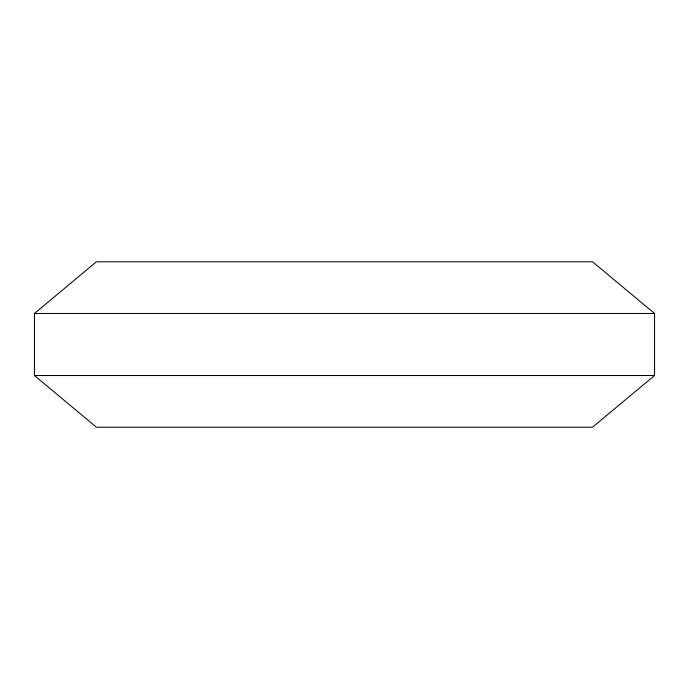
<?xml version="1.0" encoding="UTF-8"?>
<svg xmlns="http://www.w3.org/2000/svg" width="689" height="689" viewBox="0 0 689 689"><rect width="100%" height="100%" fill="white"/><g stroke="black" fill="none" stroke-linecap="round" stroke-linejoin="round"><path stroke-width="1.03" d="M34.45 313.478L96.426 261.768L592.506 261.768L654.55 313.478L654.55 375.522L592.506 427.232L96.426 427.232L34.45 375.522L34.45 313.478L654.55 313.478M34.45 375.522L654.55 375.522"/></g></svg>
